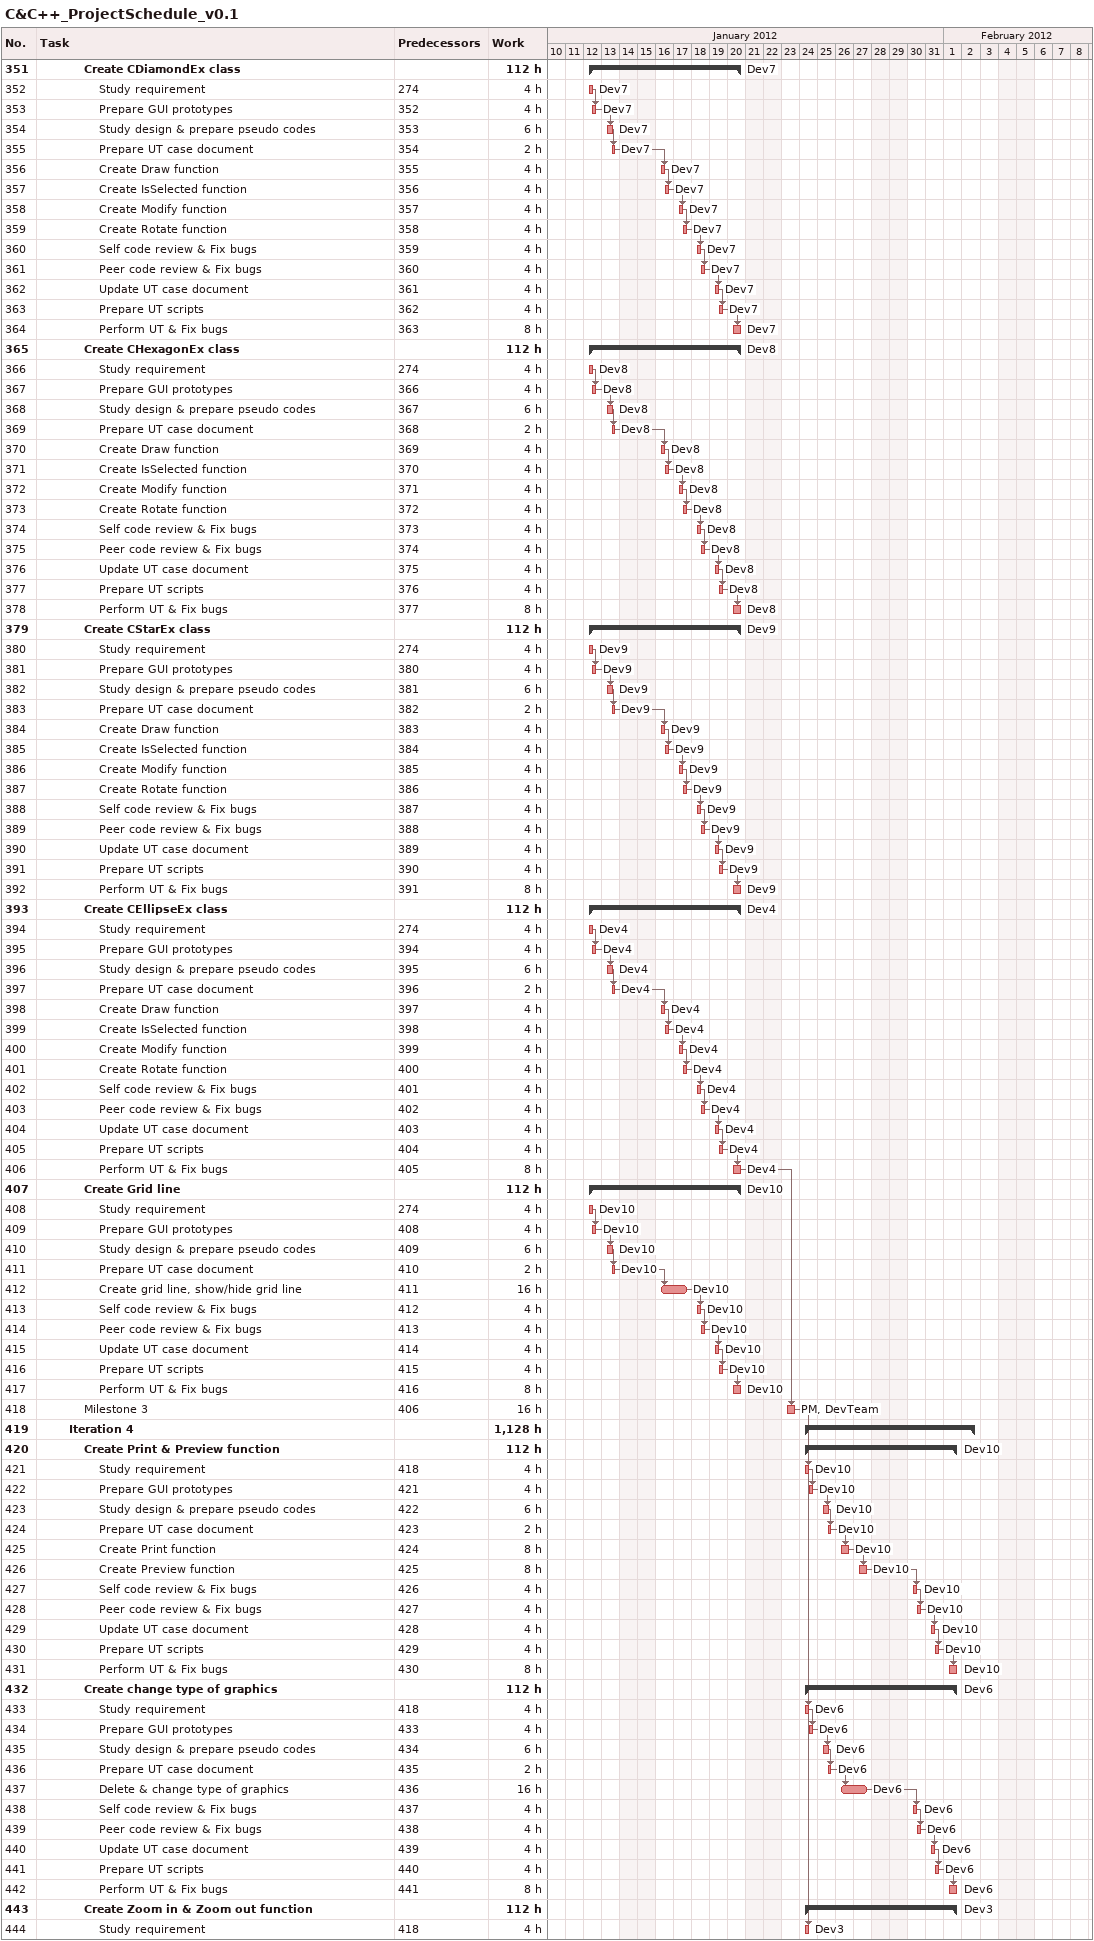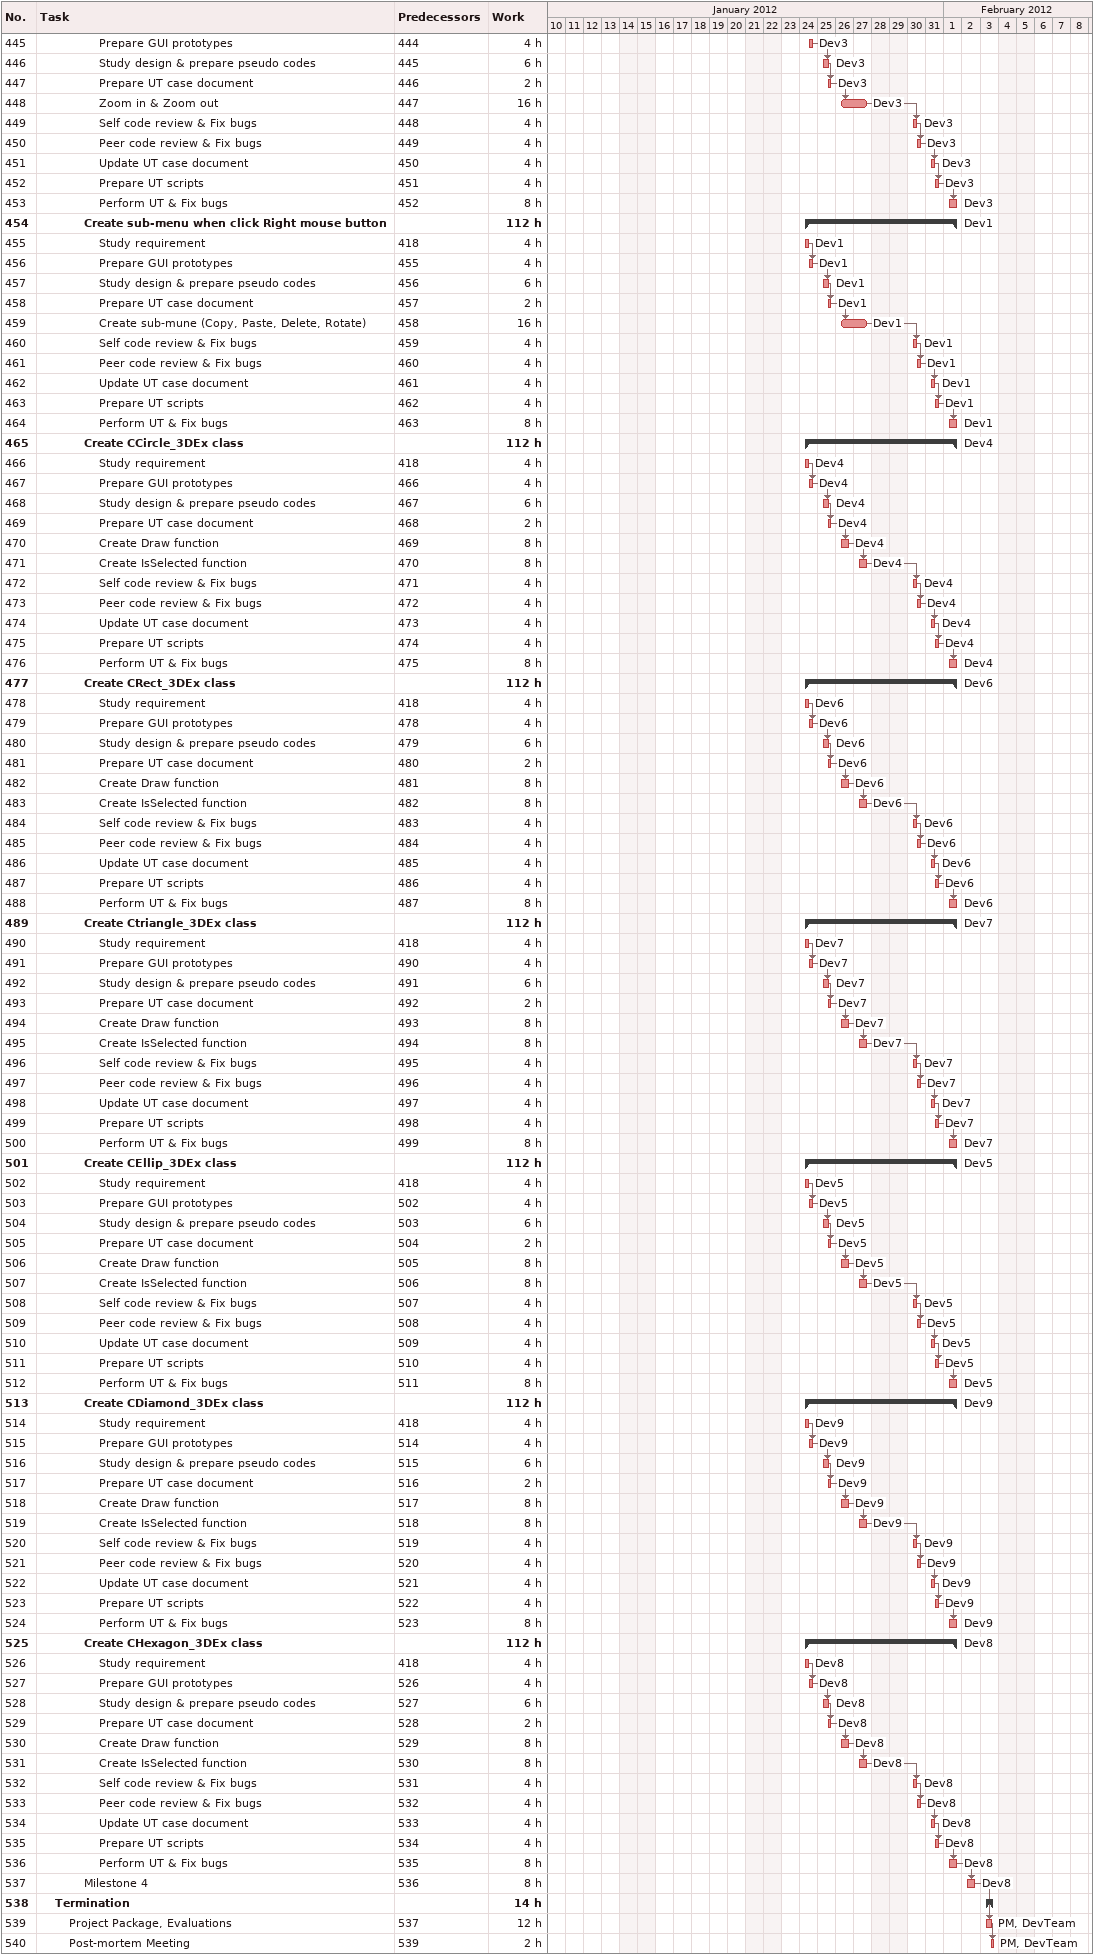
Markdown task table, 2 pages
C&C++_ProjectSchedule_v0.1

| ID | Level | Task | Start | Finish | Predecessors | Resources | Work (h) |
|---|---|---|---|---|---|---|---|
| 351 | 4 | **Create CDiamondEx class** | 2012-01-12 | 2012-01-20 |  | Dev7 | 112 |
| 352 | 5 | Study requirement | 2012-01-12 | 2012-01-12 | 274 | Dev7 | 4 |
| 353 | 5 | Prepare GUI prototypes | 2012-01-12 | 2012-01-12 | 352 | Dev7 | 4 |
| 354 | 5 | Study design & prepare pseudo codes | 2012-01-13 | 2012-01-13 | 353 | Dev7 | 6 |
| 355 | 5 | Prepare UT case document | 2012-01-13 | 2012-01-13 | 354 | Dev7 | 2 |
| 356 | 5 | Create Draw function | 2012-01-16 | 2012-01-16 | 355 | Dev7 | 4 |
| 357 | 5 | Create IsSelected function | 2012-01-16 | 2012-01-16 | 356 | Dev7 | 4 |
| 358 | 5 | Create Modify function | 2012-01-17 | 2012-01-17 | 357 | Dev7 | 4 |
| 359 | 5 | Create Rotate function | 2012-01-17 | 2012-01-17 | 358 | Dev7 | 4 |
| 360 | 5 | Self code review & Fix bugs | 2012-01-18 | 2012-01-18 | 359 | Dev7 | 4 |
| 361 | 5 | Peer code review & Fix bugs | 2012-01-18 | 2012-01-18 | 360 | Dev7 | 4 |
| 362 | 5 | Update UT case document | 2012-01-19 | 2012-01-19 | 361 | Dev7 | 4 |
| 363 | 5 | Prepare UT scripts | 2012-01-19 | 2012-01-19 | 362 | Dev7 | 4 |
| 364 | 5 | Perform UT & Fix bugs | 2012-01-20 | 2012-01-20 | 363 | Dev7 | 8 |
| 365 | 4 | **Create CHexagonEx class** | 2012-01-12 | 2012-01-20 |  | Dev8 | 112 |
| 366 | 5 | Study requirement | 2012-01-12 | 2012-01-12 | 274 | Dev8 | 4 |
| 367 | 5 | Prepare GUI prototypes | 2012-01-12 | 2012-01-12 | 366 | Dev8 | 4 |
| 368 | 5 | Study design & prepare pseudo codes | 2012-01-13 | 2012-01-13 | 367 | Dev8 | 6 |
| 369 | 5 | Prepare UT case document | 2012-01-13 | 2012-01-13 | 368 | Dev8 | 2 |
| 370 | 5 | Create Draw function | 2012-01-16 | 2012-01-16 | 369 | Dev8 | 4 |
| 371 | 5 | Create IsSelected function | 2012-01-16 | 2012-01-16 | 370 | Dev8 | 4 |
| 372 | 5 | Create Modify function | 2012-01-17 | 2012-01-17 | 371 | Dev8 | 4 |
| 373 | 5 | Create Rotate function | 2012-01-17 | 2012-01-17 | 372 | Dev8 | 4 |
| 374 | 5 | Self code review & Fix bugs | 2012-01-18 | 2012-01-18 | 373 | Dev8 | 4 |
| 375 | 5 | Peer code review & Fix bugs | 2012-01-18 | 2012-01-18 | 374 | Dev8 | 4 |
| 376 | 5 | Update UT case document | 2012-01-19 | 2012-01-19 | 375 | Dev8 | 4 |
| 377 | 5 | Prepare UT scripts | 2012-01-19 | 2012-01-19 | 376 | Dev8 | 4 |
| 378 | 5 | Perform UT & Fix bugs | 2012-01-20 | 2012-01-20 | 377 | Dev8 | 8 |
| 379 | 4 | **Create CStarEx class** | 2012-01-12 | 2012-01-20 |  | Dev9 | 112 |
| 380 | 5 | Study requirement | 2012-01-12 | 2012-01-12 | 274 | Dev9 | 4 |
| 381 | 5 | Prepare GUI prototypes | 2012-01-12 | 2012-01-12 | 380 | Dev9 | 4 |
| 382 | 5 | Study design & prepare pseudo codes | 2012-01-13 | 2012-01-13 | 381 | Dev9 | 6 |
| 383 | 5 | Prepare UT case document | 2012-01-13 | 2012-01-13 | 382 | Dev9 | 2 |
| 384 | 5 | Create Draw function | 2012-01-16 | 2012-01-16 | 383 | Dev9 | 4 |
| 385 | 5 | Create IsSelected function | 2012-01-16 | 2012-01-16 | 384 | Dev9 | 4 |
| 386 | 5 | Create Modify function | 2012-01-17 | 2012-01-17 | 385 | Dev9 | 4 |
| 387 | 5 | Create Rotate function | 2012-01-17 | 2012-01-17 | 386 | Dev9 | 4 |
| 388 | 5 | Self code review & Fix bugs | 2012-01-18 | 2012-01-18 | 387 | Dev9 | 4 |
| 389 | 5 | Peer code review & Fix bugs | 2012-01-18 | 2012-01-18 | 388 | Dev9 | 4 |
| 390 | 5 | Update UT case document | 2012-01-19 | 2012-01-19 | 389 | Dev9 | 4 |
| 391 | 5 | Prepare UT scripts | 2012-01-19 | 2012-01-19 | 390 | Dev9 | 4 |
| 392 | 5 | Perform UT & Fix bugs | 2012-01-20 | 2012-01-20 | 391 | Dev9 | 8 |
| 393 | 4 | **Create CEllipseEx class** | 2012-01-12 | 2012-01-20 |  | Dev4 | 112 |
| 394 | 5 | Study requirement | 2012-01-12 | 2012-01-12 | 274 | Dev4 | 4 |
| 395 | 5 | Prepare GUI prototypes | 2012-01-12 | 2012-01-12 | 394 | Dev4 | 4 |
| 396 | 5 | Study design & prepare pseudo codes | 2012-01-13 | 2012-01-13 | 395 | Dev4 | 6 |
| 397 | 5 | Prepare UT case document | 2012-01-13 | 2012-01-13 | 396 | Dev4 | 2 |
| 398 | 5 | Create Draw function | 2012-01-16 | 2012-01-16 | 397 | Dev4 | 4 |
| 399 | 5 | Create IsSelected function | 2012-01-16 | 2012-01-16 | 398 | Dev4 | 4 |
| 400 | 5 | Create Modify function | 2012-01-17 | 2012-01-17 | 399 | Dev4 | 4 |
| 401 | 5 | Create Rotate function | 2012-01-17 | 2012-01-17 | 400 | Dev4 | 4 |
| 402 | 5 | Self code review & Fix bugs | 2012-01-18 | 2012-01-18 | 401 | Dev4 | 4 |
| 403 | 5 | Peer code review & Fix bugs | 2012-01-18 | 2012-01-18 | 402 | Dev4 | 4 |
| 404 | 5 | Update UT case document | 2012-01-19 | 2012-01-19 | 403 | Dev4 | 4 |
| 405 | 5 | Prepare UT scripts | 2012-01-19 | 2012-01-19 | 404 | Dev4 | 4 |
| 406 | 5 | Perform UT & Fix bugs | 2012-01-20 | 2012-01-20 | 405 | Dev4 | 8 |
| 407 | 4 | **Create Grid line** | 2012-01-12 | 2012-01-20 |  | Dev10 | 112 |
| 408 | 5 | Study requirement | 2012-01-12 | 2012-01-12 | 274 | Dev10 | 4 |
| 409 | 5 | Prepare GUI prototypes | 2012-01-12 | 2012-01-12 | 408 | Dev10 | 4 |
| 410 | 5 | Study design & prepare pseudo codes | 2012-01-13 | 2012-01-13 | 409 | Dev10 | 6 |
| 411 | 5 | Prepare UT case document | 2012-01-13 | 2012-01-13 | 410 | Dev10 | 2 |
| 412 | 5 | Create grid line, show/hide grid line | 2012-01-16 | 2012-01-17 | 411 | Dev10 | 16 |
| 413 | 5 | Self code review & Fix bugs | 2012-01-18 | 2012-01-18 | 412 | Dev10 | 4 |
| 414 | 5 | Peer code review & Fix bugs | 2012-01-18 | 2012-01-18 | 413 | Dev10 | 4 |
| 415 | 5 | Update UT case document | 2012-01-19 | 2012-01-19 | 414 | Dev10 | 4 |
| 416 | 5 | Prepare UT scripts | 2012-01-19 | 2012-01-19 | 415 | Dev10 | 4 |
| 417 | 5 | Perform UT & Fix bugs | 2012-01-20 | 2012-01-20 | 416 | Dev10 | 8 |
| 418 | 4 | Milestone 3 | 2012-01-23 | 2012-01-23 | 406 | PM, DevTeam | 16 |
| 419 | 3 | **Iteration 4** | 2012-01-24 | 2012-02-02 |  |  | 1128 |
| 420 | 4 | **Create Print & Preview function** | 2012-01-24 | 2012-02-01 |  | Dev10 | 112 |
| 421 | 5 | Study requirement | 2012-01-24 | 2012-01-24 | 418 | Dev10 | 4 |
| 422 | 5 | Prepare GUI prototypes | 2012-01-24 | 2012-01-24 | 421 | Dev10 | 4 |
| 423 | 5 | Study design & prepare pseudo codes | 2012-01-25 | 2012-01-25 | 422 | Dev10 | 6 |
| 424 | 5 | Prepare UT case document | 2012-01-25 | 2012-01-25 | 423 | Dev10 | 2 |
| 425 | 5 | Create Print function | 2012-01-26 | 2012-01-26 | 424 | Dev10 | 8 |
| 426 | 5 | Create Preview function | 2012-01-27 | 2012-01-27 | 425 | Dev10 | 8 |
| 427 | 5 | Self code review & Fix bugs | 2012-01-30 | 2012-01-30 | 426 | Dev10 | 4 |
| 428 | 5 | Peer code review & Fix bugs | 2012-01-30 | 2012-01-30 | 427 | Dev10 | 4 |
| 429 | 5 | Update UT case document | 2012-01-31 | 2012-01-31 | 428 | Dev10 | 4 |
| 430 | 5 | Prepare UT scripts | 2012-01-31 | 2012-01-31 | 429 | Dev10 | 4 |
| 431 | 5 | Perform UT & Fix bugs | 2012-02-01 | 2012-02-01 | 430 | Dev10 | 8 |
| 432 | 4 | **Create change type of graphics** | 2012-01-24 | 2012-02-01 |  | Dev6 | 112 |
| 433 | 5 | Study requirement | 2012-01-24 | 2012-01-24 | 418 | Dev6 | 4 |
| 434 | 5 | Prepare GUI prototypes | 2012-01-24 | 2012-01-24 | 433 | Dev6 | 4 |
| 435 | 5 | Study design & prepare pseudo codes | 2012-01-25 | 2012-01-25 | 434 | Dev6 | 6 |
| 436 | 5 | Prepare UT case document | 2012-01-25 | 2012-01-25 | 435 | Dev6 | 2 |
| 437 | 5 | Delete & change type of graphics | 2012-01-26 | 2012-01-27 | 436 | Dev6 | 16 |
| 438 | 5 | Self code review & Fix bugs | 2012-01-30 | 2012-01-30 | 437 | Dev6 | 4 |
| 439 | 5 | Peer code review & Fix bugs | 2012-01-30 | 2012-01-30 | 438 | Dev6 | 4 |
| 440 | 5 | Update UT case document | 2012-01-31 | 2012-01-31 | 439 | Dev6 | 4 |
| 441 | 5 | Prepare UT scripts | 2012-01-31 | 2012-01-31 | 440 | Dev6 | 4 |
| 442 | 5 | Perform UT & Fix bugs | 2012-02-01 | 2012-02-01 | 441 | Dev6 | 8 |
| 443 | 4 | **Create Zoom in & Zoom out function** | 2012-01-24 | 2012-02-01 |  | Dev3 | 112 |
| 444 | 5 | Study requirement | 2012-01-24 | 2012-01-24 | 418 | Dev3 | 4 |
| 445 | 5 | Prepare GUI prototypes | 2012-01-24 | 2012-01-24 | 444 | Dev3 | 4 |
| 446 | 5 | Study design & prepare pseudo codes | 2012-01-25 | 2012-01-25 | 445 | Dev3 | 6 |
| 447 | 5 | Prepare UT case document | 2012-01-25 | 2012-01-25 | 446 | Dev3 | 2 |
| 448 | 5 | Zoom in & Zoom out | 2012-01-26 | 2012-01-27 | 447 | Dev3 | 16 |
| 449 | 5 | Self code review & Fix bugs | 2012-01-30 | 2012-01-30 | 448 | Dev3 | 4 |
| 450 | 5 | Peer code review & Fix bugs | 2012-01-30 | 2012-01-30 | 449 | Dev3 | 4 |
| 451 | 5 | Update UT case document | 2012-01-31 | 2012-01-31 | 450 | Dev3 | 4 |
| 452 | 5 | Prepare UT scripts | 2012-01-31 | 2012-01-31 | 451 | Dev3 | 4 |
| 453 | 5 | Perform UT & Fix bugs | 2012-02-01 | 2012-02-01 | 452 | Dev3 | 8 |
| 454 | 4 | **Create sub-menu when click Right mouse button** | 2012-01-24 | 2012-02-01 |  | Dev1 | 112 |
| 455 | 5 | Study requirement | 2012-01-24 | 2012-01-24 | 418 | Dev1 | 4 |
| 456 | 5 | Prepare GUI prototypes | 2012-01-24 | 2012-01-24 | 455 | Dev1 | 4 |
| 457 | 5 | Study design & prepare pseudo codes | 2012-01-25 | 2012-01-25 | 456 | Dev1 | 6 |
| 458 | 5 | Prepare UT case document | 2012-01-25 | 2012-01-25 | 457 | Dev1 | 2 |
| 459 | 5 | Create sub-mune (Copy, Paste, Delete, Rotate) | 2012-01-26 | 2012-01-27 | 458 | Dev1 | 16 |
| 460 | 5 | Self code review & Fix bugs | 2012-01-30 | 2012-01-30 | 459 | Dev1 | 4 |
| 461 | 5 | Peer code review & Fix bugs | 2012-01-30 | 2012-01-30 | 460 | Dev1 | 4 |
| 462 | 5 | Update UT case document | 2012-01-31 | 2012-01-31 | 461 | Dev1 | 4 |
| 463 | 5 | Prepare UT scripts | 2012-01-31 | 2012-01-31 | 462 | Dev1 | 4 |
| 464 | 5 | Perform UT & Fix bugs | 2012-02-01 | 2012-02-01 | 463 | Dev1 | 8 |
| 465 | 4 | **Create CCircle_3DEx class** | 2012-01-24 | 2012-02-01 |  | Dev4 | 112 |
| 466 | 5 | Study requirement | 2012-01-24 | 2012-01-24 | 418 | Dev4 | 4 |
| 467 | 5 | Prepare GUI prototypes | 2012-01-24 | 2012-01-24 | 466 | Dev4 | 4 |
| 468 | 5 | Study design & prepare pseudo codes | 2012-01-25 | 2012-01-25 | 467 | Dev4 | 6 |
| 469 | 5 | Prepare UT case document | 2012-01-25 | 2012-01-25 | 468 | Dev4 | 2 |
| 470 | 5 | Create Draw function | 2012-01-26 | 2012-01-26 | 469 | Dev4 | 8 |
| 471 | 5 | Create IsSelected function | 2012-01-27 | 2012-01-27 | 470 | Dev4 | 8 |
| 472 | 5 | Self code review & Fix bugs | 2012-01-30 | 2012-01-30 | 471 | Dev4 | 4 |
| 473 | 5 | Peer code review & Fix bugs | 2012-01-30 | 2012-01-30 | 472 | Dev4 | 4 |
| 474 | 5 | Update UT case document | 2012-01-31 | 2012-01-31 | 473 | Dev4 | 4 |
| 475 | 5 | Prepare UT scripts | 2012-01-31 | 2012-01-31 | 474 | Dev4 | 4 |
| 476 | 5 | Perform UT & Fix bugs | 2012-02-01 | 2012-02-01 | 475 | Dev4 | 8 |
| 477 | 4 | **Create CRect_3DEx class** | 2012-01-24 | 2012-02-01 |  | Dev6 | 112 |
| 478 | 5 | Study requirement | 2012-01-24 | 2012-01-24 | 418 | Dev6 | 4 |
| 479 | 5 | Prepare GUI prototypes | 2012-01-24 | 2012-01-24 | 478 | Dev6 | 4 |
| 480 | 5 | Study design & prepare pseudo codes | 2012-01-25 | 2012-01-25 | 479 | Dev6 | 6 |
| 481 | 5 | Prepare UT case document | 2012-01-25 | 2012-01-25 | 480 | Dev6 | 2 |
| 482 | 5 | Create Draw function | 2012-01-26 | 2012-01-26 | 481 | Dev6 | 8 |
| 483 | 5 | Create IsSelected function | 2012-01-27 | 2012-01-27 | 482 | Dev6 | 8 |
| 484 | 5 | Self code review & Fix bugs | 2012-01-30 | 2012-01-30 | 483 | Dev6 | 4 |
| 485 | 5 | Peer code review & Fix bugs | 2012-01-30 | 2012-01-30 | 484 | Dev6 | 4 |
| 486 | 5 | Update UT case document | 2012-01-31 | 2012-01-31 | 485 | Dev6 | 4 |
| 487 | 5 | Prepare UT scripts | 2012-01-31 | 2012-01-31 | 486 | Dev6 | 4 |
| 488 | 5 | Perform UT & Fix bugs | 2012-02-01 | 2012-02-01 | 487 | Dev6 | 8 |
| 489 | 4 | **Create Ctriangle_3DEx class** | 2012-01-24 | 2012-02-01 |  | Dev7 | 112 |
| 490 | 5 | Study requirement | 2012-01-24 | 2012-01-24 | 418 | Dev7 | 4 |
| 491 | 5 | Prepare GUI prototypes | 2012-01-24 | 2012-01-24 | 490 | Dev7 | 4 |
| 492 | 5 | Study design & prepare pseudo codes | 2012-01-25 | 2012-01-25 | 491 | Dev7 | 6 |
| 493 | 5 | Prepare UT case document | 2012-01-25 | 2012-01-25 | 492 | Dev7 | 2 |
| 494 | 5 | Create Draw function | 2012-01-26 | 2012-01-26 | 493 | Dev7 | 8 |
| 495 | 5 | Create IsSelected function | 2012-01-27 | 2012-01-27 | 494 | Dev7 | 8 |
| 496 | 5 | Self code review & Fix bugs | 2012-01-30 | 2012-01-30 | 495 | Dev7 | 4 |
| 497 | 5 | Peer code review & Fix bugs | 2012-01-30 | 2012-01-30 | 496 | Dev7 | 4 |
| 498 | 5 | Update UT case document | 2012-01-31 | 2012-01-31 | 497 | Dev7 | 4 |
| 499 | 5 | Prepare UT scripts | 2012-01-31 | 2012-01-31 | 498 | Dev7 | 4 |
| 500 | 5 | Perform UT & Fix bugs | 2012-02-01 | 2012-02-01 | 499 | Dev7 | 8 |
| 501 | 4 | **Create CEllip_3DEx class** | 2012-01-24 | 2012-02-01 |  | Dev5 | 112 |
| 502 | 5 | Study requirement | 2012-01-24 | 2012-01-24 | 418 | Dev5 | 4 |
| 503 | 5 | Prepare GUI prototypes | 2012-01-24 | 2012-01-24 | 502 | Dev5 | 4 |
| 504 | 5 | Study design & prepare pseudo codes | 2012-01-25 | 2012-01-25 | 503 | Dev5 | 6 |
| 505 | 5 | Prepare UT case document | 2012-01-25 | 2012-01-25 | 504 | Dev5 | 2 |
| 506 | 5 | Create Draw function | 2012-01-26 | 2012-01-26 | 505 | Dev5 | 8 |
| 507 | 5 | Create IsSelected function | 2012-01-27 | 2012-01-27 | 506 | Dev5 | 8 |
| 508 | 5 | Self code review & Fix bugs | 2012-01-30 | 2012-01-30 | 507 | Dev5 | 4 |
| 509 | 5 | Peer code review & Fix bugs | 2012-01-30 | 2012-01-30 | 508 | Dev5 | 4 |
| 510 | 5 | Update UT case document | 2012-01-31 | 2012-01-31 | 509 | Dev5 | 4 |
| 511 | 5 | Prepare UT scripts | 2012-01-31 | 2012-01-31 | 510 | Dev5 | 4 |
| 512 | 5 | Perform UT & Fix bugs | 2012-02-01 | 2012-02-01 | 511 | Dev5 | 8 |
| 513 | 4 | **Create CDiamond_3DEx class** | 2012-01-24 | 2012-02-01 |  | Dev9 | 112 |
| 514 | 5 | Study requirement | 2012-01-24 | 2012-01-24 | 418 | Dev9 | 4 |
| 515 | 5 | Prepare GUI prototypes | 2012-01-24 | 2012-01-24 | 514 | Dev9 | 4 |
| 516 | 5 | Study design & prepare pseudo codes | 2012-01-25 | 2012-01-25 | 515 | Dev9 | 6 |
| 517 | 5 | Prepare UT case document | 2012-01-25 | 2012-01-25 | 516 | Dev9 | 2 |
| 518 | 5 | Create Draw function | 2012-01-26 | 2012-01-26 | 517 | Dev9 | 8 |
| 519 | 5 | Create IsSelected function | 2012-01-27 | 2012-01-27 | 518 | Dev9 | 8 |
| 520 | 5 | Self code review & Fix bugs | 2012-01-30 | 2012-01-30 | 519 | Dev9 | 4 |
| 521 | 5 | Peer code review & Fix bugs | 2012-01-30 | 2012-01-30 | 520 | Dev9 | 4 |
| 522 | 5 | Update UT case document | 2012-01-31 | 2012-01-31 | 521 | Dev9 | 4 |
| 523 | 5 | Prepare UT scripts | 2012-01-31 | 2012-01-31 | 522 | Dev9 | 4 |
| 524 | 5 | Perform UT & Fix bugs | 2012-02-01 | 2012-02-01 | 523 | Dev9 | 8 |
| 525 | 4 | **Create CHexagon_3DEx class** | 2012-01-24 | 2012-02-01 |  | Dev8 | 112 |
| 526 | 5 | Study requirement | 2012-01-24 | 2012-01-24 | 418 | Dev8 | 4 |
| 527 | 5 | Prepare GUI prototypes | 2012-01-24 | 2012-01-24 | 526 | Dev8 | 4 |
| 528 | 5 | Study design & prepare pseudo codes | 2012-01-25 | 2012-01-25 | 527 | Dev8 | 6 |
| 529 | 5 | Prepare UT case document | 2012-01-25 | 2012-01-25 | 528 | Dev8 | 2 |
| 530 | 5 | Create Draw function | 2012-01-26 | 2012-01-26 | 529 | Dev8 | 8 |
| 531 | 5 | Create IsSelected function | 2012-01-27 | 2012-01-27 | 530 | Dev8 | 8 |
| 532 | 5 | Self code review & Fix bugs | 2012-01-30 | 2012-01-30 | 531 | Dev8 | 4 |
| 533 | 5 | Peer code review & Fix bugs | 2012-01-30 | 2012-01-30 | 532 | Dev8 | 4 |
| 534 | 5 | Update UT case document | 2012-01-31 | 2012-01-31 | 533 | Dev8 | 4 |
| 535 | 5 | Prepare UT scripts | 2012-01-31 | 2012-01-31 | 534 | Dev8 | 4 |
| 536 | 5 | Perform UT & Fix bugs | 2012-02-01 | 2012-02-01 | 535 | Dev8 | 8 |
| 537 | 4 | Milestone 4 | 2012-02-02 | 2012-02-02 | 536 | Dev8 | 8 |
| 538 | 2 | **Termination** | 2012-02-03 | 2012-02-03 |  |  | 14 |
| 539 | 3 | Project Package, Evaluations | 2012-02-03 | 2012-02-03 | 537 | PM, DevTeam | 12 |
| 540 | 3 | Post-mortem Meeting | 2012-02-03 | 2012-02-03 | 539 | PM, DevTeam | 2 |
